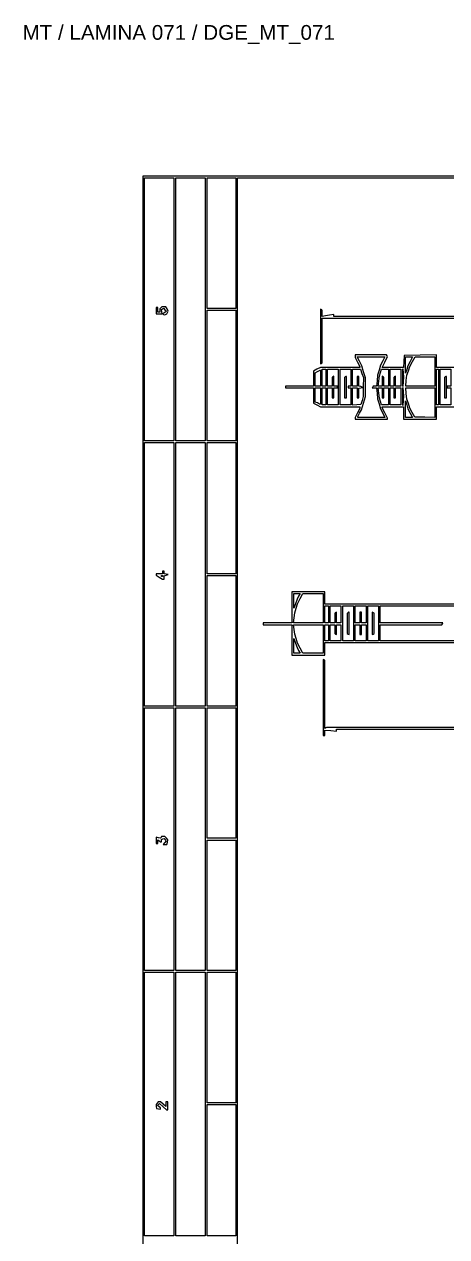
# Paper-space layout 'AN-15-DGE-071' of a CAD drawing. Header units: metres, sheet in millimetres. Extents: x 12 to 192, y 4 to 291.
# Drawn here: x 12.2 to 72.5, y 118.5 to 291.3 of the extents above; entities that cross this region are included whole.
import ezdxf

# ---------------------------------------------------------------- set-up
doc = ezdxf.new("R2010")
doc.units = ezdxf.units.M
doc.layers.add('DGE_CONTORNOS', color=7, linetype='Continuous', lineweight=0)
doc.layers.add('DGE_DATOS', color=7, linetype='Continuous', lineweight=0)
doc.styles.add('DGE_ARIAL', font='arial.ttf')

# ---------------------------------------------------------------- blocks, each defined once
blk = doc.blocks.new('LP_REF_DGE_MT_071')
at = {"layer": 'DGE_CONTORNOS'}
for points in [[(29.13, 147.42), (29.13, 25.24), (110.71, 25.24), (192.29, 25.24), (192.29, 147.42), (192.29, 269.6), (110.71, 269.6), (29.13, 269.6)], [(33.58, 250.64), (33.58, 231.93), (31.48, 231.93), (29.38, 231.93), (29.38, 250.64), (29.38, 269.35), (31.48, 269.35), (33.58, 269.35)], [(38.04, 250.64), (38.04, 231.93), (35.94, 231.93), (33.84, 231.93), (33.84, 250.64), (33.84, 269.35), (35.94, 269.35), (38.04, 269.35)], [(42.37, 260.06), (42.37, 250.77), (40.33, 250.77), (38.29, 250.77), (38.29, 260.06), (38.29, 269.35), (40.33, 269.35), (42.37, 269.35)], [(192.04, 163.78), (192.04, 58.21), (117.33, 58.21), (42.62, 58.21), (42.62, 163.78), (42.62, 269.35), (117.33, 269.35), (192.04, 269.35)], [(31.7, 250.87), (31.55, 250.72), (31.55, 250.49), (31.55, 250.26), (31.42, 250.26), (31.29, 250.26), (31.29, 250.58), (31.29, 250.89), (31.17, 250.89), (31.04, 250.89), (31.04, 250.45), (31.04, 250), (31.47, 250), (31.89, 250), (31.84, 250.31), (31.78, 250.61), (31.93, 250.7), (32.08, 250.8), (32.29, 250.58), (32.5, 250.37), (32.26, 250.19), (32.01, 250), (32.09, 249.92), (32.17, 249.84), (32.37, 249.92), (32.57, 250), (32.65, 250.2), (32.73, 250.4), (32.59, 250.71), (32.44, 251.02), (32.15, 251.02), (31.85, 251.02)], [(42.37, 241.22), (42.37, 231.93), (40.33, 231.93), (38.29, 231.93), (38.29, 241.22), (38.29, 250.51), (40.33, 250.51), (42.37, 250.51)], [(63.32, 243.29), (63.02, 242.68), (62.81, 241.96), (62.6, 241.24), (62.52, 240.47), (62.44, 239.69), (62.21, 239.69), (61.98, 239.69), (61.9, 239.57), (61.82, 239.44), (62.13, 239.44), (62.44, 239.44), (62.52, 238.67), (62.6, 237.89), (62.81, 237.17), (63.02, 236.45), (63.32, 235.84), (63.62, 235.24), (61.71, 235.24), (59.8, 235.24), (59.8, 235.31), (59.8, 235.38), (60.04, 235.85), (60.28, 236.32), (60.57, 237.28), (60.86, 238.23), (60.86, 239.57), (60.86, 240.9), (60.59, 241.75), (60.33, 242.6), (60, 243.25), (59.67, 243.89), (61.65, 243.89), (63.62, 243.89)], [(67.23, 243.23), (66.9, 242.57), (66.74, 242.05), (66.57, 241.54), (66.56, 242.72), (66.55, 243.89), (67.06, 243.89), (67.57, 243.89)], [(70.75, 241.79), (70.75, 239.69), (68.67, 239.69), (66.6, 239.69), (66.69, 240.49), (66.78, 241.28), (66.98, 241.9), (67.18, 242.52), (67.57, 243.21), (67.97, 243.89), (69.36, 243.89), (70.75, 243.89)], [(54.46, 240.84), (54.46, 239.69), (54.08, 239.69), (53.69, 239.69), (53.69, 240.64), (53.69, 241.59), (54.04, 241.78), (54.39, 241.97), (54.43, 241.98), (54.46, 241.98)], [(55.22, 240.9), (55.22, 239.69), (54.97, 239.69), (54.71, 239.69), (54.71, 240.9), (54.71, 242.11), (54.97, 242.11), (55.22, 242.11)], [(57, 239.57), (57, 237.02), (56.24, 237.02), (55.48, 237.02), (55.48, 238.23), (55.48, 239.44), (55.79, 239.44), (56.11, 239.44), (56.11, 238.74), (56.11, 238.04), (56.24, 238.04), (56.37, 238.04), (56.37, 238.74), (56.37, 239.44), (56.62, 239.44), (56.88, 239.44), (56.88, 239.57), (56.88, 239.69), (56.62, 239.69), (56.37, 239.69), (56.37, 240.4), (56.37, 241.11), (56.24, 241.03), (56.11, 240.95), (56.11, 240.32), (56.11, 239.69), (55.79, 239.69), (55.48, 239.69), (55.48, 240.9), (55.48, 242.11), (56.24, 242.11), (57, 242.11)], [(58.78, 240.9), (58.78, 239.69), (58.59, 239.69), (58.4, 239.69), (58.4, 239.57), (58.4, 239.44), (58.59, 239.44), (58.78, 239.44), (58.78, 238.23), (58.78, 237.02), (58.02, 237.02), (57.26, 237.02), (57.26, 239.57), (57.26, 242.11), (58.02, 242.11), (58.78, 242.11)], [(60.36, 241.52), (60.57, 240.92), (60.56, 239.58), (60.56, 238.23), (60.39, 237.66), (60.22, 237.08), (59.63, 237.05), (59.04, 237.01), (59.04, 238.22), (59.04, 239.44), (59.36, 239.44), (59.68, 239.44), (59.68, 238.74), (59.68, 238.04), (59.8, 238.04), (59.93, 238.04), (59.93, 238.73), (59.93, 239.42), (60.22, 239.48), (60.5, 239.53), (60.22, 239.63), (59.93, 239.72), (59.93, 240.41), (59.93, 241.09), (59.8, 241.09), (59.68, 241.09), (59.68, 240.39), (59.68, 239.69), (59.36, 239.69), (59.04, 239.69), (59.04, 240.9), (59.04, 242.11), (59.6, 242.11), (60.16, 242.11)], [(64.13, 240.9), (64.13, 239.69), (63.81, 239.69), (63.49, 239.69), (63.49, 240.32), (63.49, 240.95), (63.37, 241.03), (63.24, 241.11), (63.24, 240.4), (63.24, 239.69), (62.97, 239.69), (62.69, 239.69), (62.78, 240.43), (62.87, 241.16), (63.01, 241.63), (63.15, 242.11), (63.64, 242.11), (64.13, 242.11)], [(65.91, 240.9), (65.91, 239.69), (65.53, 239.69), (65.15, 239.69), (65.15, 240.4), (65.15, 241.11), (65.02, 241.03), (64.89, 240.95), (64.89, 240.32), (64.89, 239.69), (64.64, 239.69), (64.38, 239.69), (64.38, 240.9), (64.38, 242.11), (65.15, 242.11), (65.91, 242.11)], [(66.26, 240.3), (66.21, 239.63), (66.21, 240.9), (66.21, 242.18), (66.26, 241.58), (66.31, 240.97)], [(71.26, 239.57), (71.26, 237.02), (71.13, 237.02), (71, 237.02), (71, 239.57), (71, 242.11), (71.13, 242.11), (71.26, 242.11)], [(73.04, 240.9), (73.04, 239.69), (72.78, 239.69), (72.53, 239.69), (72.53, 239.57), (72.53, 239.44), (72.78, 239.44), (73.04, 239.44), (73.04, 238.23), (73.04, 237.02), (72.28, 237.02), (71.51, 237.02), (71.51, 239.57), (71.51, 242.11), (72.28, 242.11), (73.04, 242.11)], [(57.98, 241.01), (57.89, 240.92), (57.89, 239.48), (57.89, 238.04), (58.02, 238.04), (58.15, 238.04), (58.15, 239.57), (58.15, 241.09), (58.11, 241.09), (58.06, 241.09)], [(72.23, 241.01), (72.15, 240.92), (72.15, 239.48), (72.15, 238.04), (72.28, 238.04), (72.4, 238.04), (72.4, 239.57), (72.4, 241.09), (72.36, 241.09), (72.32, 241.09)], [(54.46, 238.29), (54.46, 237.15), (54.4, 237.15), (54.34, 237.15), (54.02, 237.3), (53.69, 237.44), (53.69, 238.44), (53.69, 239.44), (54.08, 239.44), (54.46, 239.44)], [(55.22, 238.23), (55.22, 237.02), (54.97, 237.02), (54.71, 237.02), (54.71, 238.23), (54.71, 239.44), (54.97, 239.44), (55.22, 239.44)], [(63.24, 238.74), (63.24, 238.04), (63.37, 238.04), (63.49, 238.04), (63.49, 238.74), (63.49, 239.44), (63.81, 239.44), (64.13, 239.44), (64.13, 238.23), (64.13, 237.02), (63.64, 237.02), (63.15, 237.02), (63.01, 237.5), (62.87, 237.98), (62.78, 238.71), (62.69, 239.44), (62.97, 239.44), (63.24, 239.44)], [(64.89, 238.74), (64.89, 238.04), (65.02, 238.04), (65.15, 238.04), (65.15, 238.74), (65.15, 239.44), (65.53, 239.44), (65.91, 239.44), (65.91, 238.23), (65.91, 237.02), (65.15, 237.02), (64.38, 237.02), (64.38, 238.23), (64.38, 239.44), (64.64, 239.44), (64.89, 239.44)], [(66.26, 237.63), (66.21, 236.96), (66.21, 238.23), (66.21, 239.5), (66.26, 238.9), (66.31, 238.3)], [(70.75, 237.33), (70.75, 235.23), (69.32, 235.27), (67.88, 235.3), (67.54, 235.94), (67.19, 236.58), (66.98, 237.21), (66.78, 237.85), (66.69, 238.64), (66.6, 239.44), (68.67, 239.44), (70.75, 239.44)], [(67.25, 235.85), (67.58, 235.24), (67.06, 235.24), (66.55, 235.24), (66.56, 236.42), (66.56, 237.59), (66.74, 237.03), (66.92, 236.46)], [(33.58, 212.9), (33.58, 194.13), (31.48, 194.13), (29.38, 194.13), (29.38, 212.9), (29.38, 231.68), (31.48, 231.68), (33.58, 231.68)], [(38.04, 212.9), (38.04, 194.13), (35.94, 194.13), (33.84, 194.13), (33.84, 212.9), (33.84, 231.68), (35.94, 231.68), (38.04, 231.68)], [(42.37, 222.32), (42.37, 212.97), (40.33, 212.97), (38.29, 212.97), (38.29, 222.32), (38.29, 231.68), (40.33, 231.68), (42.37, 231.68)], [(31.93, 213.16), (31.93, 212.97), (31.48, 212.97), (31.04, 212.97), (31.04, 212.87), (31.04, 212.78), (31.48, 212.49), (31.93, 212.2), (32.06, 212.2), (32.18, 212.2), (32.18, 212.44), (32.18, 212.68), (32.47, 212.78), (32.76, 212.87), (32.47, 212.93), (32.18, 212.98), (32.18, 213.17), (32.18, 213.35), (32.06, 213.35), (31.93, 213.35)], [(31.93, 212.65), (31.93, 212.59), (31.87, 212.59), (31.8, 212.59), (31.8, 212.65), (31.8, 212.71), (31.87, 212.71), (31.93, 212.71)], [(42.37, 203.42), (42.37, 194.13), (40.33, 194.13), (38.29, 194.13), (38.29, 203.42), (38.29, 212.71), (40.33, 212.71), (42.37, 212.71)], [(54.84, 208.07), (54.84, 205.97), (52.72, 205.97), (50.61, 205.97), (50.7, 206.7), (50.78, 207.43), (50.98, 208.07), (51.18, 208.7), (51.55, 209.44), (51.92, 210.17), (53.38, 210.17), (54.84, 210.17)], [(51.33, 209.76), (51.12, 209.35), (50.89, 208.71), (50.66, 208.07), (50.65, 209.12), (50.64, 210.17), (51.09, 210.17), (51.54, 210.17)], [(55.6, 207.18), (55.6, 205.97), (55.35, 205.97), (55.09, 205.97), (55.09, 207.18), (55.09, 208.39), (55.35, 208.39), (55.6, 208.39)], [(57.38, 207.18), (57.38, 205.97), (57.07, 205.97), (56.75, 205.97), (56.75, 206.74), (56.75, 207.51), (56.62, 207.43), (56.49, 207.35), (56.49, 206.66), (56.49, 205.97), (56.18, 205.97), (55.86, 205.97), (55.86, 207.18), (55.86, 208.39), (56.62, 208.39), (57.38, 208.39)], [(59.17, 205.9), (59.17, 203.42), (58.41, 203.42), (57.65, 203.42), (57.65, 205.9), (57.65, 208.39), (58.41, 208.39), (59.17, 208.39)], [(58.36, 207.41), (58.28, 207.32), (58.28, 205.89), (58.28, 204.45), (58.4, 204.38), (58.53, 204.3), (58.53, 205.9), (58.53, 207.49), (58.49, 207.49), (58.45, 207.49)], [(60.95, 207.18), (60.95, 205.97), (60.63, 205.97), (60.31, 205.97), (60.31, 206.73), (60.31, 207.49), (60.18, 207.49), (60.06, 207.49), (60.06, 206.73), (60.06, 205.97), (59.74, 205.97), (59.42, 205.97), (59.42, 207.18), (59.42, 208.39), (60.18, 208.39), (60.95, 208.39)], [(62.73, 205.9), (62.73, 203.42), (61.97, 203.42), (61.2, 203.42), (61.2, 205.9), (61.2, 208.39), (61.97, 208.39), (62.73, 208.39)], [(61.84, 205.9), (61.84, 204.3), (61.97, 204.38), (62.09, 204.45), (62.09, 205.9), (62.09, 207.35), (61.97, 207.43), (61.84, 207.51)], [(99.77, 207.18), (99.77, 205.97), (95.3, 205.97), (90.84, 205.97), (90.92, 205.84), (91, 205.71), (95.38, 205.71), (99.77, 205.71), (99.77, 204.57), (99.77, 203.42), (81.38, 203.42), (62.98, 203.42), (62.98, 204.57), (62.98, 205.71), (67.37, 205.71), (71.75, 205.71), (71.83, 205.84), (71.91, 205.97), (67.45, 205.97), (62.98, 205.97), (62.98, 207.18), (62.98, 208.39), (81.38, 208.39), (99.77, 208.39)], [(54.84, 203.68), (54.84, 201.64), (53.38, 201.64), (51.92, 201.64), (51.55, 202.37), (51.18, 203.1), (50.98, 203.74), (50.78, 204.38), (50.7, 205.04), (50.62, 205.71), (52.73, 205.71), (54.84, 205.71)], [(55.6, 204.57), (55.6, 203.42), (55.35, 203.42), (55.09, 203.42), (55.09, 204.57), (55.09, 205.71), (55.35, 205.71), (55.6, 205.71)], [(56.49, 205.08), (56.49, 204.45), (56.62, 204.38), (56.75, 204.3), (56.75, 205.01), (56.75, 205.71), (57.07, 205.71), (57.38, 205.71), (57.38, 204.57), (57.38, 203.42), (56.62, 203.42), (55.86, 203.42), (55.86, 204.57), (55.86, 205.71), (56.18, 205.71), (56.49, 205.71)], [(60.06, 205.01), (60.06, 204.31), (60.18, 204.31), (60.31, 204.31), (60.31, 205.01), (60.31, 205.71), (60.63, 205.71), (60.95, 205.71), (60.95, 204.57), (60.95, 203.42), (60.18, 203.42), (59.42, 203.42), (59.42, 204.57), (59.42, 205.71), (59.74, 205.71), (60.06, 205.71)], [(51.33, 202.05), (51.54, 201.64), (51.09, 201.64), (50.64, 201.64), (50.65, 202.69), (50.66, 203.74), (50.89, 203.1), (51.12, 202.45)], [(33.58, 175.17), (33.58, 156.46), (31.48, 156.46), (29.38, 156.46), (29.38, 175.17), (29.38, 193.88), (31.48, 193.88), (33.58, 193.88)], [(38.04, 175.17), (38.04, 156.46), (35.94, 156.46), (33.84, 156.46), (33.84, 175.17), (33.84, 193.88), (35.94, 193.88), (38.04, 193.88)], [(42.37, 184.59), (42.37, 175.3), (40.33, 175.3), (38.29, 175.3), (38.29, 184.59), (38.29, 193.88), (40.33, 193.88), (42.37, 193.88)], [(31.74, 175.42), (31.66, 175.29), (31.35, 175.37), (31.04, 175.45), (31.04, 174.99), (31.04, 174.53), (31.17, 174.53), (31.29, 174.53), (31.29, 174.81), (31.29, 175.09), (31.45, 174.94), (31.6, 174.79), (31.7, 174.79), (31.8, 174.79), (31.8, 174.96), (31.8, 175.14), (31.98, 175.21), (32.17, 175.28), (32.32, 175.09), (32.47, 174.91), (32.25, 174.66), (32.02, 174.4), (32.29, 174.4), (32.56, 174.4), (32.64, 174.73), (32.72, 175.05), (32.5, 175.3), (32.27, 175.55), (32.05, 175.55), (31.82, 175.55)], [(42.37, 165.75), (42.37, 156.46), (40.33, 156.46), (38.29, 156.46), (38.29, 165.75), (38.29, 175.04), (40.33, 175.04), (42.37, 175.04)], [(33.58, 137.43), (33.58, 118.66), (31.48, 118.66), (29.38, 118.66), (29.38, 137.43), (29.38, 156.2), (31.48, 156.2), (33.58, 156.2)], [(38.04, 137.43), (38.04, 118.66), (35.94, 118.66), (33.84, 118.66), (33.84, 137.43), (33.84, 156.2), (35.94, 156.2), (38.04, 156.2)], [(42.37, 146.91), (42.37, 137.62), (40.33, 137.62), (38.29, 137.62), (38.29, 146.91), (38.29, 156.2), (40.33, 156.2), (42.37, 156.2)], [(31.17, 137.57), (31.02, 137.38), (31.06, 137.09), (31.1, 136.8), (31.39, 136.76), (31.68, 136.71), (31.68, 136.8), (31.68, 136.9), (31.45, 137.06), (31.23, 137.22), (31.38, 137.37), (31.52, 137.52), (32.03, 137.06), (32.53, 136.61), (32.61, 136.61), (32.69, 136.61), (32.69, 137.18), (32.69, 137.75), (32.57, 137.75), (32.44, 137.75), (32.44, 137.42), (32.44, 137.09), (32.05, 137.42), (31.66, 137.75), (31.49, 137.75), (31.32, 137.75)], [(42.37, 128.01), (42.37, 118.66), (40.33, 118.66), (38.29, 118.66), (38.29, 128.01), (38.29, 137.37), (40.33, 137.37), (42.37, 137.37)]]:
    blk.add_lwpolyline(points, close=True, dxfattribs=at)
for points in [[(117.52, 249.62), (56.37, 249.62), (56.37, 249.76), (56.37, 249.9), (55.76, 249.82), (55.16, 249.73), (54.93, 249.67), (54.71, 249.6), (54.71, 250.05), (54.71, 250.5), (54.58, 250.58), (54.46, 250.65), (54.46, 246.76), (54.46, 242.86), (54.58, 242.94), (54.71, 243.02), (54.71, 246.19), (54.71, 249.36), (117.47, 249.36)], [(84.94, 242.37), (71, 242.37), (71, 243.26), (71, 244.15), (68.68, 244.12), (66.36, 244.08), (66.32, 243.23), (66.28, 242.37), (64.76, 242.37), (63.24, 242.37), (63.62, 243.13), (64.01, 243.9), (63.94, 244.03), (63.86, 244.15), (61.64, 244.15), (59.42, 244.15), (59.42, 243.95), (59.42, 243.76), (59.74, 243.13), (60.06, 242.5), (60.06, 242.43), (60.06, 242.37), (57.25, 242.37), (54.45, 242.37), (53.94, 242.11), (53.44, 241.85), (53.44, 240.77), (53.44, 239.69), (51.47, 239.69), (49.49, 239.69), (49.49, 239.57), (49.49, 239.44), (51.47, 239.44), (53.44, 239.44), (53.44, 238.36), (53.44, 237.28), (53.94, 237.02), (54.45, 236.77), (57.25, 236.77), (60.06, 236.77), (60.06, 236.63), (60.06, 236.5), (59.74, 235.88), (59.42, 235.25), (59.42, 235.12), (59.42, 234.98), (61.71, 234.98), (64, 234.98), (64, 235.05), (64, 235.12), (63.62, 235.88), (63.24, 236.63), (63.24, 236.7), (63.24, 236.77), (64.77, 236.77), (66.29, 236.77), (66.29, 235.88), (66.29, 234.98), (68.65, 234.98), (71, 234.98), (71, 235.88), (71, 236.77), (84.94, 236.77)], [(81.18, 208.64), (55.09, 208.64), (55.09, 209.53), (55.09, 210.42), (52.74, 210.42), (50.38, 210.42), (50.38, 208.19), (50.38, 205.97), (48.35, 205.97), (46.31, 205.97), (46.31, 205.84), (46.31, 205.71), (48.35, 205.71), (50.38, 205.71), (50.38, 203.55), (50.38, 201.39), (52.74, 201.39), (55.09, 201.39), (55.09, 202.28), (55.09, 203.17), (81.18, 203.17)], [(98.87, 191.08), (55.33, 191.08), (55.21, 191.01), (55.09, 190.93), (55.09, 195.77), (55.09, 200.61), (54.97, 200.69), (54.84, 200.76), (54.84, 195.35), (54.84, 189.93), (54.97, 189.93), (55.09, 189.93), (55.09, 190.32), (55.09, 190.71), (55.92, 190.63), (56.75, 190.54), (56.75, 190.68), (56.75, 190.82), (98.99, 190.82)]]:
    blk.add_lwpolyline(points, dxfattribs=at)
at = {"layer": 'DGE_DATOS', "style": 'DGE_ARIAL'}
blk.add_text('MT / LAMINA 071 / DGE_MT_071', height=2.1, dxfattribs=at).set_placement((12, 289.04))

psp = doc.layouts.new('AN-15-DGE-071')

# ---------------------------------------------------------------- block references
at = {"layer": 'DGE_DATOS'}
psp.add_blockref('LP_REF_DGE_MT_071', (0, 0), dxfattribs=at)

doc.saveas('drawing.dxf')
